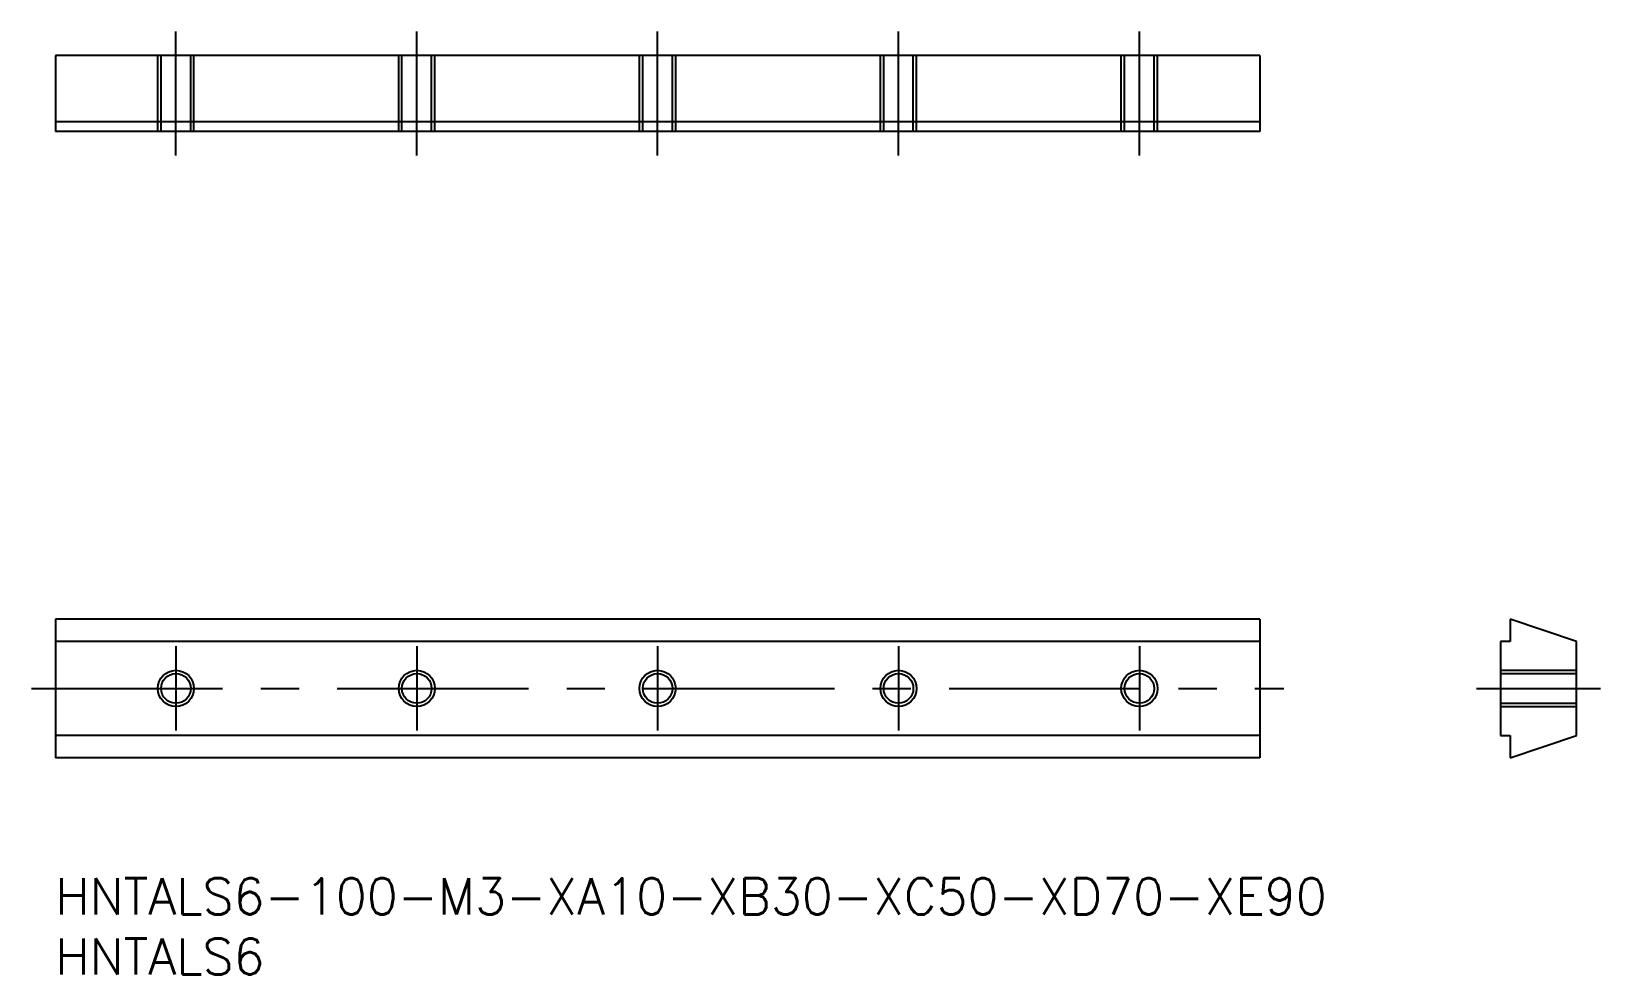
# Model space of a CAD drawing. Extents: x -2 to 128, y -8 to 70.
import ezdxf

# ---------------------------------------------------------------- set-up
doc = ezdxf.new("R2010")
doc.units = 0
doc.header["$LTSCALE"] = 0.5
doc.linetypes.add('CENTER', pattern=[50.8, 31.75, -6.35, 6.35, -6.35])
doc.linetypes.add('DASHED', pattern=[19.05, 12.7, -6.35])
for name, color, linetype in [('MSM_CENTER', 1, 'CENTER'), ('MSM_CONTINUOUS', 7, 'CONTINUOUS'), ('MSM_DASHED', 4, 'DASHED'), ('MSM_NARROW', 5, 'CONTINUOUS'), ('MSM_PART_NUMBER', 7, 'CONTINUOUS')]:
    doc.layers.add(name, color=color, linetype=linetype)
doc.styles.get("Standard").update_dxf_attribs({"font": 'txt.shx', "height": 3, "bigfont": 'bigfont.shx'})

# ---------------------------------------------------------------- blocks, each defined once
blk = doc.blocks.new('*U25')
at = {"layer": 'MSM_PART_NUMBER'}
blk.add_text('HNTALS6-100-M3-XA10-XB30-XC50-XD70-XE90', height=3, dxfattribs=at).set_placement((0, -3))
blk = doc.blocks.new('*U26')
at = {"layer": 'MSM_PART_NUMBER'}
blk.add_text('HNTALS6', height=3, dxfattribs=at).set_placement((0, -8))

msp = doc.modelspace()

# ---------------------------------------------------------------- linework, layer by layer
at = {"layer": 'MSM_CENTER'}
for p, q in [((10, 59.97), (10, 70.27)), ((30, 59.97), (30, 70.27)), ((50, 59.97), (50, 70.27)), ((70, 59.97), (70, 70.27)), ((90, 59.97), (90, 70.27)), ((10, 19.25), (10, 12.25)), ((30, 19.25), (30, 12.25)), ((50, 19.25), (50, 12.25)), ((70, 19.25), (70, 12.25)), ((90, 19.25), (90, 12.25)), ((-2, 15.75), (102, 15.75)), ((118, 15.75), (128.3, 15.75))]:
    msp.add_line(p, q, dxfattribs=at)
at = {"layer": 'MSM_CONTINUOUS'}
for p, q in [((0, 68.27), (0, 61.97)), ((100, 68.27), (0, 68.27)), ((100, 68.27), (100, 61.97)), ((100, 62.77), (0, 62.77)), ((100, 61.97), (0, 61.97)), ((0, 21.5), (0, 10)), ((100, 21.5), (0, 21.5)), ((100, 21.5), (100, 10)), ((126.3, 19.65), (120.8, 21.5)), ((120.8, 21.5), (120.8, 19.65)), ((100, 19.65), (0, 19.65)), ((120.8, 19.65), (120, 19.65)), ((120, 19.65), (120, 11.85)), ((126.3, 11.85), (126.3, 19.65)), ((100, 11.85), (0, 11.85)), ((120, 11.85), (120.8, 11.85)), ((120.8, 11.85), (120.8, 10)), ((120.8, 10), (126.3, 11.85)), ((100, 10), (0, 10))]:
    msp.add_line(p, q, dxfattribs=at)
for centre in [(10, 15.75), (30, 15.75), (50, 15.75), (70, 15.75), (90, 15.75)]:
    msp.add_circle(centre, 1.23, dxfattribs=at)
at = {"layer": 'MSM_DASHED'}
for p, q in [((8.5, 61.97), (8.5, 68.27)), ((8.77, 61.97), (8.77, 68.27)), ((11.23, 61.97), (11.23, 68.27)), ((11.5, 61.97), (11.5, 68.27)), ((28.5, 61.97), (28.5, 68.27)), ((28.77, 61.97), (28.77, 68.27)), ((31.23, 61.97), (31.23, 68.27)), ((31.5, 61.97), (31.5, 68.27)), ((48.5, 61.97), (48.5, 68.27)), ((48.77, 61.97), (48.77, 68.27)), ((51.23, 61.97), (51.23, 68.27)), ((51.5, 61.97), (51.5, 68.27)), ((68.5, 61.97), (68.5, 68.27)), ((68.77, 61.97), (68.77, 68.27)), ((71.23, 61.97), (71.23, 68.27)), ((71.5, 61.97), (71.5, 68.27)), ((88.5, 61.97), (88.5, 68.27)), ((88.77, 61.97), (88.77, 68.27)), ((91.23, 61.97), (91.23, 68.27)), ((91.5, 61.97), (91.5, 68.27)), ((120, 17.25), (126.3, 17.25)), ((120, 16.98), (126.3, 16.98)), ((120, 14.52), (126.3, 14.52)), ((120, 14.25), (126.3, 14.25))]:
    msp.add_line(p, q, dxfattribs=at)
at = {"layer": 'MSM_NARROW'}
for centre in [(10, 15.75), (30, 15.75), (50, 15.75), (70, 15.75), (90, 15.75)]:
    msp.add_circle(centre, 1.5, dxfattribs=at)

# ---------------------------------------------------------------- block references
at = {"layer": 'MSM_CONTINUOUS'}
for name in ['*U25', '*U26']:
    msp.add_blockref(name, (0, 0), dxfattribs=at)

doc.saveas('drawing.dxf')
